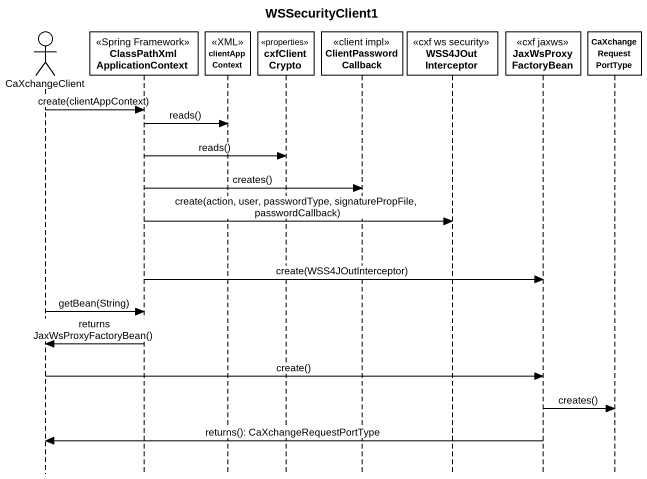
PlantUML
@startuml
title WSSecurityClient1
hide footbox
actor CaXchangeClient
participant "ClassPathXml ApplicationContext" as ClassPathXml <<Spring Framework>>
participant "clientApp Context" as clientApp_Context <<XML>>
participant "cxfClient Crypto" as cxfClient_Crypto <<properties>>
participant "ClientPassword Callback" as ClientPassword_Callback <<client impl>>
participant "WSS4JOut Interceptor" as WSS4JOut_Interceptor <<cxf ws security>>
participant "JaxWsProxy FactoryBean" as JaxWsProxy_FactoryBean <<cxf jaxws>>
participant "CaXchange Request PortType" as CaXchange_Request_PortType

CaXchangeClient -> ClassPathXml : create(clientAppContext)
ClassPathXml -> clientApp_Context : reads()
ClassPathXml -> cxfClient_Crypto : reads()
ClassPathXml -> ClientPassword_Callback : creates()
ClassPathXml -> WSS4JOut_Interceptor : create(action, user, passwordType, signaturePropFile, passwordCallback)
ClassPathXml -> JaxWsProxy_FactoryBean : create(WSS4JOutInterceptor)
CaXchangeClient -> ClassPathXml : getBean(String)
ClassPathXml -> CaXchangeClient : returns JaxWsProxyFactoryBean()
CaXchangeClient -> JaxWsProxy_FactoryBean : create()
JaxWsProxy_FactoryBean -> CaXchange_Request_PortType : creates()
JaxWsProxy_FactoryBean -> CaXchangeClient : returns(): CaXchangeRequestPortType
@enduml
